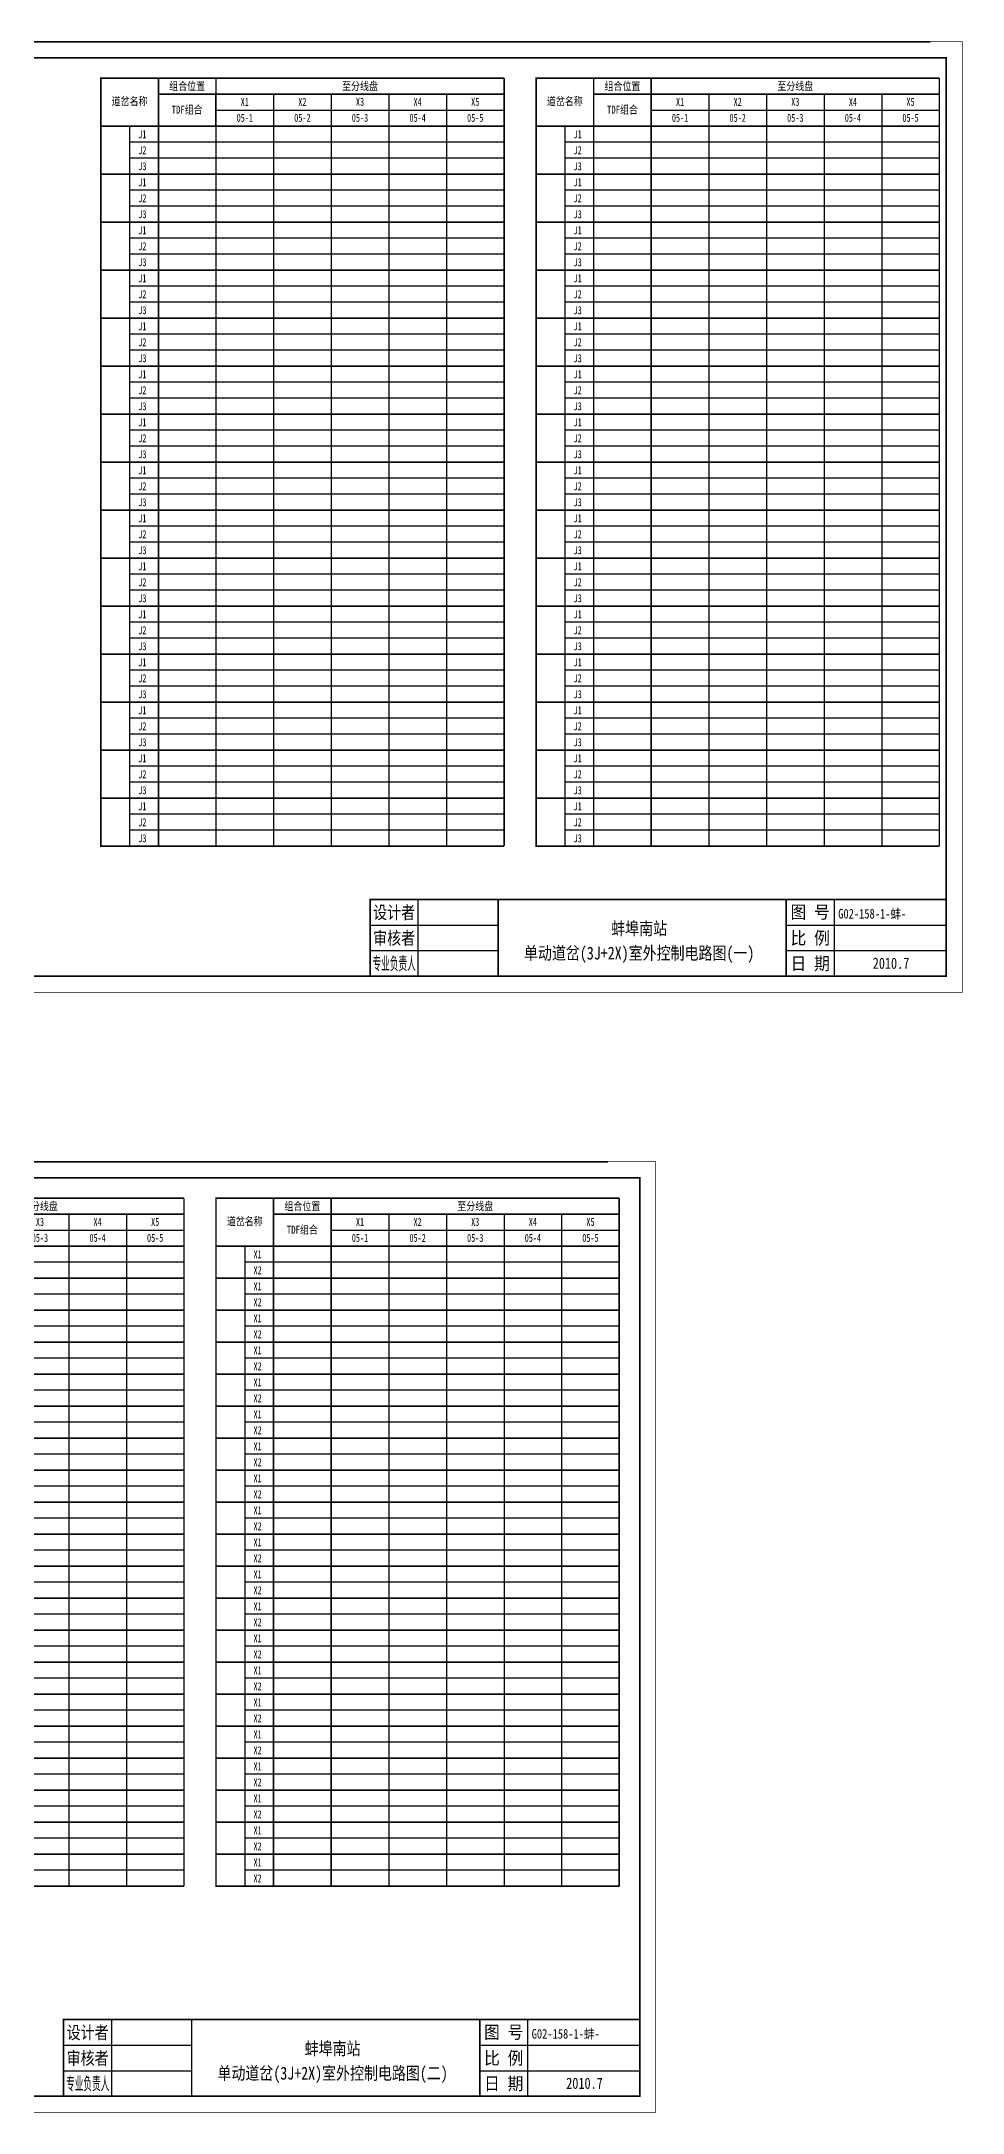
# Model space of a CAD drawing. Extents: x -408 to 269, y -621 to 26.
# Drawn here: x -19 to 269, y -621 to 26 of the extents above; entities that cross this region are included whole.
import ezdxf
from ezdxf.enums import TextEntityAlignment as Align

# ---------------------------------------------------------------- set-up
doc = ezdxf.new("R2010")
doc.units = 0
doc.header["$MEASUREMENT"] = 0
doc.layers.add('define', color=7, linetype='Continuous')
doc.styles.add('CHINESE', font='SimSun.ttf', dxfattribs={"width": 0.9})
doc.styles.add('ITALICC', font='txt', dxfattribs={"width": 0.75})
doc.styles.add('ST', font='SimSun.ttf', dxfattribs={"width": 0.8})

# ---------------------------------------------------------------- blocks, each defined once
blk = doc.blocks.new('BZTB')
at = {"color": 7}
for p, q in [((0.23, 16), (40.23, 16)), ((130.23, 16), (180.23, 16)), ((0.23, 8), (40.23, 8)), ((130.23, 8), (180.23, 8))]:
    blk.add_line(p, q, dxfattribs=at)
at = {"color": 7, "const_width": 0.5}
blk.add_lwpolyline([(0.23, 0), (180.23, 0), (180.23, 24), (0.23, 24)], close=True, dxfattribs=at)
at = {"color": 7}
for points, const_width in [([(15.23, 24), (15.23, 0)], 0.4), ([(40.23, 24), (40.23, 0)], 0.5), ([(130.23, 24), (130.23, 0)], 0.5), ([(145.23, 24), (145.23, 0)], 0.4)]:
    blk.add_lwpolyline(points, dxfattribs=dict(at, const_width=const_width))
at = {"color": 7, "style": 'CHINESE'}
for s, width, p in [('设计者', 0.8, (7.73, 20)), ('图 号', 0.9, (137.73, 20)), ('审核者', 0.8, (7.73, 12)), ('比 例', 0.9, (137.73, 12)), ('日 期', 0.9, (137.73, 4))]:
    blk.add_text(s, height=4, dxfattribs=dict(at, width=width)).set_placement(p, align=Align.MIDDLE)
at = {"color": 7, "style": 'CHINESE', "width": 0.478723}
blk.add_text('专业负责人', height=4, dxfattribs=at).set_placement((1, 2), (14.5, 2), align=Align.FIT)
blk = doc.blocks.new('dlt_dc_18_d_3J+2X_outdoor_tb1')
at = {"color": 0}
for p, q in [((36, 0), (36, 10)), ((36, 0), (36, 10)), ((36, 10), (36, 0)), ((54, 10), (54, -225)), ((72, 10), (72, -225)), ((90, 10), (90, -225)), ((108, 10), (108, -225)), ((36, 5), (126, 5)), ((126, -5), (9, -5)), ((126, -10), (9, -10)), ((126, -20), (9, -20)), ((126, -25), (9, -25)), ((126, -35), (9, -35)), ((126, -40), (9, -40)), ((126, -50), (9, -50)), ((126, -55), (9, -55)), ((126, -65), (9, -65)), ((126, -70), (9, -70)), ((126, -80), (9, -80)), ((126, -85), (9, -85)), ((126, -95), (9, -95)), ((126, -100), (9, -100)), ((126, -110), (9, -110)), ((126, -115), (9, -115)), ((126, -125), (9, -125)), ((126, -130), (9, -130)), ((126, -140), (9, -140)), ((126, -145), (9, -145)), ((126, -155), (9, -155)), ((126, -160), (9, -160)), ((126, -170), (9, -170)), ((126, -175), (9, -175)), ((126, -185), (9, -185)), ((126, -190), (9, -190)), ((126, -200), (9, -200)), ((126, -205), (9, -205)), ((126, -215), (9, -215)), ((126, -220), (9, -220))]:
    blk.add_line(p, q, dxfattribs=at)
blk.add_line((9, 0), (9, -225))
at = {"color": 0, "const_width": 0.5}
for points in [[(126, 15), (0, 15), (0, -225), (126, -225)], [(18, 15), (18, -225)], [(36, 15), (36, -225)], [(126, 15), (126, -225)], [(18, 10), (126, 10)], [(0, 0), (126, 0)], [(126, -15), (0, -15)], [(126, -30), (0, -30)], [(126, -45), (0, -45)], [(126, -60), (0, -60)], [(126, -75), (0, -75)], [(126, -90), (0, -90)], [(126, -105), (0, -105)], [(126, -120), (0, -120)], [(126, -135), (0, -135)], [(126, -150), (0, -150)], [(126, -165), (0, -165)], [(126, -180), (0, -180)], [(126, -195), (0, -195)], [(126, -210), (0, -210)], [(126, -225), (0, -225)]]:
    blk.add_lwpolyline(points, dxfattribs=at)
at = {"color": 0, "style": 'CHINESE', "width": 0.8}
for s, p in [('组合位置', (27, 12.58)), ('至分线盘', (81, 12.58)), ('道岔名称', (9, 7.86)), ('TDF组合', (27, 5.23))]:
    blk.add_text(s, height=2.5, dxfattribs=at).set_placement(p, align=Align.MIDDLE)
at = {"style": 'ITALICC', "width": 0.75}
for s, p in [('X1', (45, 7.58)), ('X2', (63, 7.58)), ('X3', (81, 7.58)), ('X4', (99, 7.58)), ('X5', (117, 7.58)), ('05-1', (45, 2.58)), ('05-2', (63, 2.58)), ('05-3', (81, 2.58)), ('05-4', (99, 2.58)), ('05-5', (117, 2.58))]:
    blk.add_text(s, height=2.5, dxfattribs=at).set_placement(p, align=Align.MIDDLE)
at = {"color": 7, "style": 'ITALICC', "width": 0.75}
for s, p in [('J1', (13, -2.54)), ('J2', (13, -7.54)), ('J3', (13, -12.54)), ('J1', (13, -17.54)), ('J2', (13, -22.54)), ('J3', (13, -27.54)), ('J1', (13, -32.54)), ('J2', (13, -37.54)), ('J3', (13, -42.54)), ('J1', (13, -47.54)), ('J2', (13, -52.54)), ('J3', (13, -57.54)), ('J1', (13, -62.54)), ('J2', (13, -67.54)), ('J3', (13, -72.54)), ('J1', (13, -77.54)), ('J2', (13, -82.54)), ('J3', (13, -87.54)), ('J1', (13, -92.54)), ('J2', (13, -97.54)), ('J3', (13, -102.54)), ('J1', (13, -107.54)), ('J2', (13, -112.54)), ('J3', (13, -117.54)), ('J1', (13, -122.54)), ('J2', (13, -127.54)), ('J3', (13, -132.54)), ('J1', (13, -137.54)), ('J2', (13, -142.54)), ('J3', (13, -147.54)), ('J1', (13, -152.54)), ('J2', (13, -157.54)), ('J3', (13, -162.54)), ('J1', (13, -167.54)), ('J2', (13, -172.54)), ('J3', (13, -177.54)), ('J1', (13, -182.54)), ('J2', (13, -187.54)), ('J3', (13, -192.54)), ('J1', (13, -197.54)), ('J2', (13, -202.54)), ('J3', (13, -207.54)), ('J1', (13, -212.54)), ('J2', (13, -217.54)), ('J3', (13, -222.54))]:
    blk.add_text(s, height=2.5, dxfattribs=at).set_placement(p, align=Align.MIDDLE)
blk = doc.blocks.new('dlt_dc_18_d_3J+2X_outdoor_tb2')
at = {"color": 0}
for p, q in [((36, 10), (36, 0)), ((36, 0), (36, 10)), ((36, 0), (36, 10)), ((54, 10), (54, -200)), ((72, 10), (72, -200)), ((90, 10), (90, -200)), ((108, 10), (108, -200)), ((36, 5), (126, 5)), ((126, -5), (9, -5)), ((18, -5), (9, -5)), ((126, -15), (9, -15)), ((126, -25), (9, -25)), ((126, -35), (9, -35)), ((126, -45), (9, -45)), ((126, -55), (9, -55)), ((126, -65), (9, -65)), ((126, -75), (9, -75)), ((126, -85), (9, -85)), ((126, -95), (9, -95)), ((126, -105), (9, -105)), ((126, -115), (9, -115)), ((126, -125), (9, -125)), ((126, -135), (9, -135)), ((126, -145), (9, -145)), ((126, -155), (9, -155)), ((126, -165), (9, -165)), ((126, -175), (9, -175)), ((126, -185), (9, -185)), ((126, -195), (9, -195))]:
    blk.add_line(p, q, dxfattribs=at)
blk.add_line((9, 0), (9, -200))
at = {"color": 0, "const_width": 0.5}
for points in [[(126, 15), (0, 15), (0, -200), (126, -200)], [(18, 15), (18, -200)], [(36, 15), (36, -200)], [(126, 15), (126, -200)], [(18, 10), (126, 10)], [(0, 0), (126, 0)], [(126, -10), (0, -10)], [(126, -20), (0, -20)], [(126, -30), (0, -30)], [(126, -40), (0, -40)], [(126, -50), (0, -50)], [(126, -60), (0, -60)], [(126, -70), (0, -70)], [(126, -80), (0, -80)], [(126, -90), (0, -90)], [(126, -100), (0, -100)], [(126, -110), (0, -110)], [(126, -120), (0, -120)], [(126, -130), (0, -130)], [(126, -140), (0, -140)], [(126, -150), (0, -150)], [(126, -160), (0, -160)], [(126, -170), (0, -170)], [(126, -180), (0, -180)], [(126, -190), (0, -190)], [(126, -200), (0, -200)]]:
    blk.add_lwpolyline(points, dxfattribs=at)
at = {"color": 0, "style": 'CHINESE', "width": 0.8}
for s, p in [('组合位置', (27, 12.58)), ('至分线盘', (81, 12.58)), ('道岔名称', (9, 7.86)), ('TDF组合', (27, 5.23))]:
    blk.add_text(s, height=2.5, dxfattribs=at).set_placement(p, align=Align.MIDDLE)
at = {"style": 'ITALICC', "width": 0.75}
for s, p in [('X1', (45, 7.58)), ('X2', (63, 7.58)), ('X3', (81, 7.58)), ('X4', (99, 7.58)), ('X5', (117, 7.58)), ('05-1', (45, 2.58)), ('05-2', (63, 2.58)), ('05-3', (81, 2.58)), ('05-4', (99, 2.58)), ('05-5', (117, 2.58))]:
    blk.add_text(s, height=2.5, dxfattribs=at).set_placement(p, align=Align.MIDDLE)
at = {"color": 7, "style": 'ITALICC', "width": 0.75}
for s, p in [('X1', (13, -2.54)), ('X2', (13, -7.54)), ('X1', (13, -12.54)), ('X2', (13, -17.54)), ('X1', (13, -22.54)), ('X2', (13, -27.54)), ('X1', (13, -32.54)), ('X2', (13, -37.54)), ('X1', (13, -42.54)), ('X2', (13, -47.54)), ('X1', (13, -52.54)), ('X2', (13, -57.54)), ('X1', (13, -62.54)), ('X2', (13, -67.54)), ('X1', (13, -72.54)), ('X2', (13, -77.54)), ('X1', (13, -82.54)), ('X2', (13, -87.54)), ('X1', (13, -92.54)), ('X2', (13, -97.54)), ('X1', (13, -102.54)), ('X2', (13, -107.54)), ('X1', (13, -112.54)), ('X2', (13, -117.54)), ('X1', (13, -122.54)), ('X2', (13, -127.54)), ('X1', (13, -132.54)), ('X2', (13, -137.54)), ('X1', (13, -142.54)), ('X2', (13, -147.54)), ('X1', (13, -152.54)), ('X2', (13, -157.54)), ('X1', (13, -162.54)), ('X2', (13, -167.54)), ('X1', (13, -172.54)), ('X2', (13, -177.54)), ('X1', (13, -182.54)), ('X2', (13, -187.54)), ('X1', (13, -192.54)), ('X2', (13, -197.54))]:
    blk.add_text(s, height=2.5, dxfattribs=at).set_placement(p, align=Align.MIDDLE)

msp = doc.modelspace()

# ---------------------------------------------------------------- linework, layer by layer
at = {"color": 7}
for p, q in [((-405.1, 26.36), (259.16, 26.36)), ((-405.1, 26.36), (259.16, 26.36)), ((259.16, 26.36), (-405.1, 26.36)), ((158.39, -323.64), (-408, -323.64)), ((-408, -323.64), (158.39, -323.64)), ((-408, -323.64), (158.39, -323.64))]:
    msp.add_line(p, q, dxfattribs=at)
msp.add_line((-408, -323.64), (158.39, -323.64))
msp.add_line((-408, -323.64), (158.39, -323.64))
at = {"const_width": 0.2}
for points in [[(-405.1, -270.64), (269.16, -270.64), (269.16, 26.36), (-405.1, 26.36)], [(-408, -620.64), (173.39, -620.64), (173.39, -323.64), (-408, -323.64)]]:
    msp.add_lwpolyline(points, close=True, dxfattribs=at)
at = {"const_width": 0.5}
msp.add_lwpolyline([(30.74, 21.36), (-380.1, 21.36)], dxfattribs=at)
for points in [[(-380.1, -265.64, 0.5, 0.5, 0), (264.16, -265.64, 0.5, 0.5, 0), (264.16, 21.36, 0.5, 0.5, 0), (-380.1, 21.36, 0.5, 0.5, 0)], [(-383, -615.64, 0.5, 0.5, 0), (168.39, -615.64, 0.5, 0.5, 0), (168.39, -328.64, 0.5, 0.5, 0), (-383, -328.64, 0.5, 0.5, 0)]]:
    msp.add_lwpolyline(points, format="xyseb", close=True)

# ---------------------------------------------------------------- block references
for p in [(83.93, -265.64), (-11.83, -615.64)]:
    msp.add_blockref('BZTB', p)
at = {"layer": 'define'}
for name, p in [('dlt_dc_18_d_3J+2X_outdoor_tb1', (0, 0)), ('dlt_dc_18_d_3J+2X_outdoor_tb1', (136, 0)), ('dlt_dc_18_d_3J+2X_outdoor_tb2', (-100, -350)), ('dlt_dc_18_d_3J+2X_outdoor_tb2', (36, -350))]:
    msp.add_blockref(name, p, dxfattribs=at)

# ---------------------------------------------------------------- texts
at = {"color": 0, "style": 'CHINESE', "width": 0.8}
for s, p in [('单动道岔(3J+2X)室外控制电路图(一)', (168.22, -258.63, 0)), ('单动道岔(3J+2X)室外控制电路图(二)', (72.45, -608.63, 0))]:
    msp.add_text(s, height=4, dxfattribs=at).set_placement(p, align=Align.MIDDLE)
at = {"layer": 'define', "color": 5, "style": 'ST', "width": 0.8}
for p in [(230.41, -247.61), (134.64, -597.61)]:
    msp.add_text('G02-158-1-蚌-', height=3, dxfattribs=at).set_placement(p)
at = {"layer": 'define', "color": 5, "width": 0.8}
for s, height, style, p in [('蚌埠南站', 4, 'CHINESE', (168.22, -250.63, 0)), ('2010.7', 3.5, 'ST', (246.91, -261.61)), ('蚌埠南站', 4, 'CHINESE', (72.45, -600.63, 0)), ('2010.7', 3.5, 'ST', (151.14, -611.61))]:
    msp.add_text(s, height=height, dxfattribs=dict(at, style=style)).set_placement(p, align=Align.MIDDLE)

doc.saveas('drawing.dxf')
